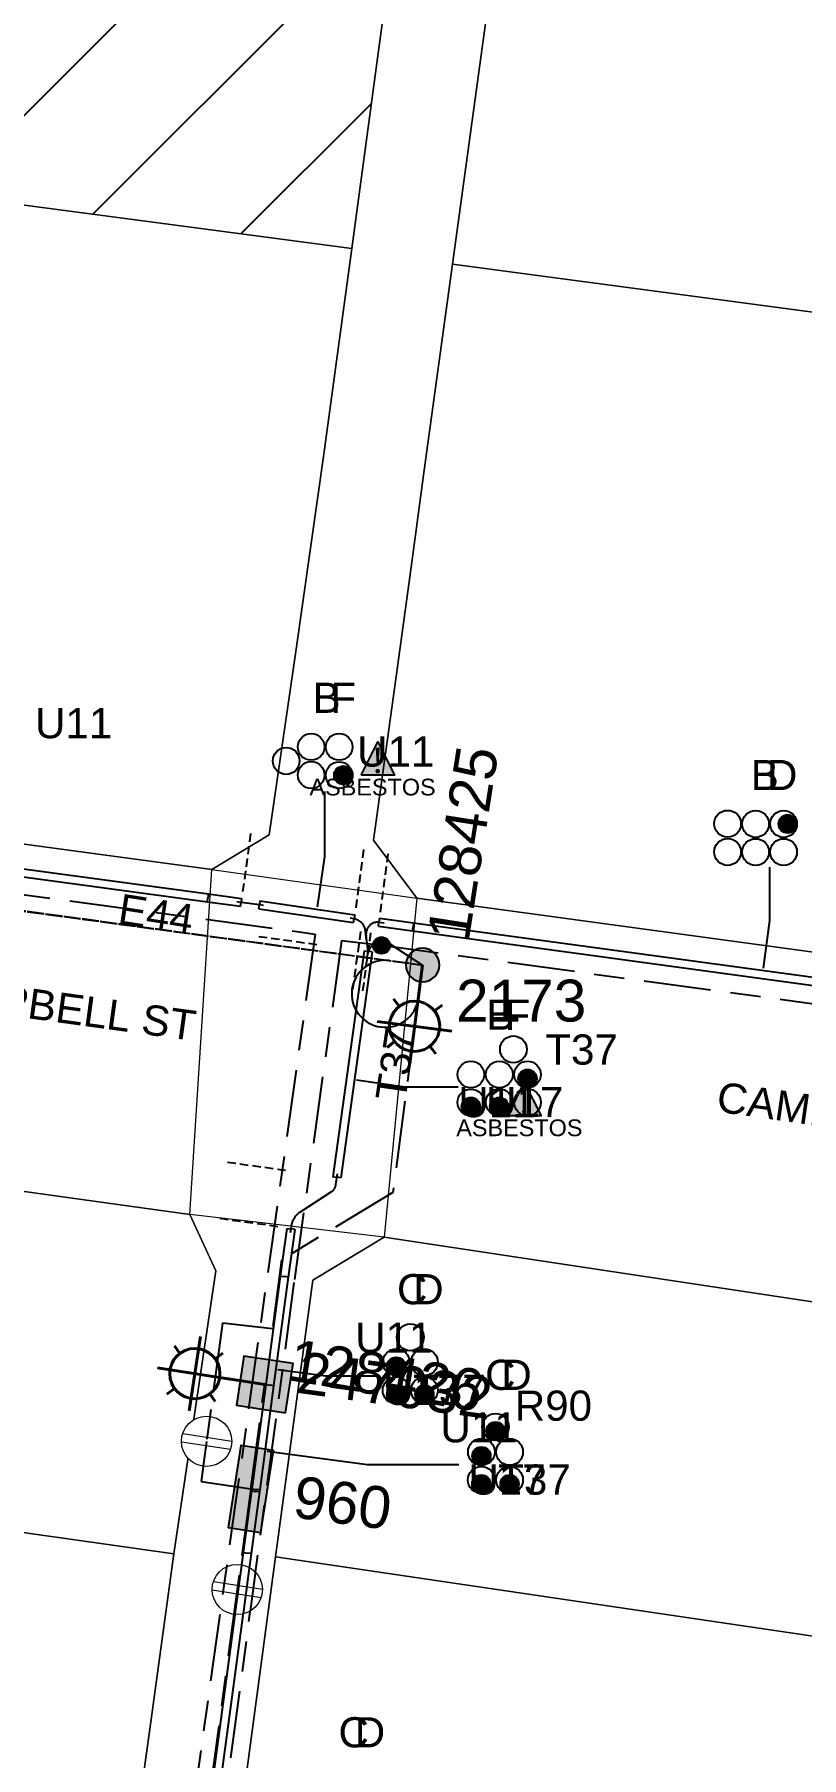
# Model space of a CAD drawing. Header units: metres. Extents: x 307881 to 309377, y 6244646 to 6245709.
# Drawn here: x 308479.1 to 308524.9, y 6244920.5 to 6245023.3 of the extents above; entities that cross this region are included whole.
import ezdxf
from ezdxf.enums import TextEntityAlignment as Align

# ---------------------------------------------------------------- set-up
doc = ezdxf.new("R2010")
doc.units = ezdxf.units.M
for name, pattern in [('Cable Exist OH', [1, 1, 0]), ('Cable Exist UG', [8.2, 4, -1.2, 1.8, -1.2]), ('DASHED', [0.75, 0.5, -0.25])]:
    doc.linetypes.add(name, pattern=pattern)
doc.layers.get('0').update_dxf_attribs({"color": 6})
for name, color, linetype in [('_User Miscellaneous1', 7, 'Continuous'), ('_User Miscellaneous7', 7, 'Continuous'), ('_User Miscellaneous9', 7, 'Continuous'), ('Duct_SP_EXT', 7, 'Continuous'), ('Equip_HV_EXT', 7, 'Continuous'), ('Equip_LV_EXT', 7, 'Continuous'), ('Equip_SP_SL_EXT', 7, 'Continuous'), ('Mains_HV_EXT', 7, 'Continuous'), ('Mains_LV_EXT', 7, 'Continuous'), ('Mains_LV_SL_EXT', 7, 'Continuous'), ('Mains_SL_EXT', 7, 'Continuous'), ('SupportsOH_SP_TR_HV_LV_SL_EXT', 7, 'Continuous'), ('SupportsUG_SP_LV_EXT', 7, 'Continuous'), ('SupportsUG_SP_LV_SL_EXT', 7, 'Continuous'), ('Trench_SP_EXT', 7, 'Continuous')]:
    doc.layers.add(name, color=color, linetype=linetype)
for name, color, linetype, lineweight in [('Cadastre Buildings_SP_EXT', 9, 'Continuous', 5), ('Cadastre Land Parcels_SP_EXT', 9, 'Continuous', 5), ('Cadastre Roads_SP_EXT', 9, 'Continuous', 5)]:
    doc.layers.add(name, color=color, linetype=linetype, lineweight=lineweight)
doc.layers.add('UNKNOWN_FEATURES', color=1, linetype='DASHED', plot=False)
doc.styles.add('COLUMN_LABEL', font='arial.ttf')
doc.styles.add('iecARIAL', font='arial.ttf', dxfattribs={"height": 2})
doc.styles.add('iecNAME', font='times.ttf')
doc.styles.add('POLE_LABEL', font='arial.ttf')
doc.styles.get("Standard").update_dxf_attribs({"font": 'arial.ttf'})

# ---------------------------------------------------------------- blocks, each defined once
blk = doc.blocks.new('COLUMN_EXT')
blk.add_hatch(color=256).paths.add_polyline_path([(-1.49, 1.48), (-1.49, -1.49), (1.48, -1.49), (1.48, 1.48)])
blk.add_lwpolyline([(-1.49, -1.49), (1.48, -1.49), (1.48, 1.48), (-1.49, 1.48)], close=True)
for tag, height, style, flags, p in [('ASSET_NUM', 2.5, 'COLUMN_LABEL', 8, (2, 2)), ('STRUCTURE_PLANT_NUMBER', 0.2, 'POLE_LABEL', 9, (1.81, 0.03)), ('STREET_CODE', 0.2, 'COLUMN_LABEL', 9, (1.81, -0.2))]:
    blk.add_attdef(tag, text='', height=height, dxfattribs=dict(style=style, flags=flags)).set_placement(p, align=Align.MIDDLE_LEFT)
at = {"flags": 9}
for tag, p in [('COLUMN_TYPE', (1.81, -0.4)), ('OWNED_BY', (1.81, -0.6)), ('STATE', (1.81, -0.8)), ('USAGE', (1.81, -1)), ('STREETNAME', (1.81, -1.6)), ('SUBURB', (1.81, -1.8)), ('LEGEND', (1.81, -1.2)), ('LOCATION', (1.81, -1.4)), ('NOTES', (1.81, -2))]:
    blk.add_attdef(tag, text='', height=0.2, dxfattribs=at).set_placement(p, align=Align.MIDDLE_LEFT)
at = {"flags": 1}
blk.add_attdef('Z', (1.81, -2.35), '', height=0.2, dxfattribs=at)
blk = doc.blocks.new('PILLAR_EXT')
blk.add_hatch(color=256).paths.add_polyline_path([(-2.475, 0.99), (-2.475, -0.99), (2.475, -0.99), (2.475, 0.99)])
blk.add_lwpolyline([(-2.475, -0.99), (2.475, -0.99), (2.475, 0.99), (-2.475, 0.99)], close=True)
at = {"style": 'iecARIAL', "flags": 8}
blk.add_attdef('ASSET_NUM', (1.5, 3.5), '', height=2.5, dxfattribs=at)
for tag, p, flags in [('OWNED_BY', (0, -0.2), 9), ('STATE', (0, -0.4), 9), ('SUPPORT_TYPE', (0, -0.6), 9), ('USAGE', (0, -0.8), 9), ('LEGEND', (0, -1), 9), ('LOCATION', (0, -1.2), 9), ('STREETNAME', (0, -1.8), 9), ('SUBURB', (0, -2), 1), ('NOTES', (0, -1.4), 9), ('PARENT', (0, -1.6), 9)]:
    blk.add_attdef(tag, p, '', height=0.2, dxfattribs=dict(flags=flags))
blk = doc.blocks.new('DUCT_EXT')
blk.add_circle((0, 0.8), 0.8)
at = {"flags": 1}
blk.add_attdef('Z', (0, 0), '', height=0.2, dxfattribs=at)
at = {"flags": 9}
for tag, p in [('DUCT_CODE', (0, 0)), ('XSECT_TYPE', (0, -0.2)), ('STATE', (0, -0.6)), ('FB_REFERENCE', (0, -0.4)), ('NOTES', (0, -0.8))]:
    blk.add_attdef(tag, text='', height=0.2, dxfattribs=at).set_placement(p, align=Align.MIDDLE_LEFT)
blk = doc.blocks.new('*U83')
at = {"lineweight": 40}
for p, q in [((0, 0), (-0.29, -2.17)), ((-1.74, -2.02), (-1.39, -2.46)), ((-0.19, -1.42), (-0.77, -5.88)), ((1.16, -2.4), (0.71, -2.74)), ((1.75, -3.95), (-2.71, -3.36)), ((-2.12, -4.91), (-1.67, -4.56)), ((0.78, -5.29), (0.43, -4.84))]:
    blk.add_line(p, q, dxfattribs=at)
blk.add_circle((-0.48, -3.65), 1.5, dxfattribs=at)
at = {"color": 7, "style": 'iecARIAL', "flags": 8}
blk.add_attdef('ASSET_NUM', (1.5, 1.5), '', height=2.5, dxfattribs=at)
for tag, p, height, flags in [('CONSTRUCTED_VOLTAGE', (0.98, -0.65), 0.2, 9), ('CONTROL_TYPE', (0.98, -0.85), 0.2, 9), ('LANTERN_PURPOSE', (0.98, -1.05), 0.2, 9), ('LNUMBER', (2.18, -3.25), 2.5, 8), ('OPERATING_VOLTAGE', (0.98, -1.65), 0.2, 9), ('ORIENTATION', (0.98, -1.85), 0.2, 9), ('OWNED_BY', (0.98, -2.05), 0.2, 9), ('STATE', (0.98, -2.25), 0.2, 9), ('LANTERN_TYPE', (0.98, -1.25), 0.2, 9), ('NO_PHASES', (0.98, -1.45), 0.2, 9), ('USAGE', (0.98, -2.45), 0.2, 9), ('CEXIST', (0.98, -2.65), 0.2, 9), ('CNEW', (0.98, -2.85), 0.2, 9), ('CNUMBER', (0.98, -3.05), 0.2, 9), ('CREMOVE', (0.98, -3.25), 0.2, 9), ('CREPLACE', (0.98, -3.45), 0.2, 9), ('LKINGHEIGHT', (0.98, -3.65), 0.2, 9), ('LBRACKET', (0.98, -3.85), 0.2, 9), ('LBRACKETVOCAB', (0.98, -4.05), 0.2, 9), ('LCATEGORY', (0.98, -4.25), 0.2, 9), ('LCHARGE1', (0.98, -4.45), 0.2, 9), ('LCHARGE1PERCENT', (0.98, -4.65), 0.2, 9), ('LCHARGE2', (0.98, -4.85), 0.2, 9), ('LCHARGE2PERCENT', (0.98, -5.05), 0.2, 9), ('LCHARGE3', (0.98, -5.25), 0.2, 9), ('LCHARGE3PERCENT', (0.98, -5.45), 0.2, 9), ('LEXIST', (0.98, -5.65), 0.2, 9), ('LLAMP', (0.98, -5.85), 0.2, 9), ('LLAMPVOCAB', (0.98, -6.05), 0.2, 9), ('LMAST', (0.98, -6.25), 0.2, 9), ('LMASTVOCAB', (0.98, -6.45), 0.2, 9), ('LNEW', (0.98, -6.65), 0.2, 9), ('LANTNUMBER', (0.98, -6.85), 0.2, 9), ('LOUTREACH', (0.98, -7.25), 0.2, 9), ('LOUTREACHVOCAB', (0.98, -7.45), 0.2, 9), ('LRATECODE', (0.98, -7.65), 0.2, 9), ('LREMOVE', (0.98, -7.85), 0.2, 9), ('LREPLACE', (0.98, -8.05), 0.2, 9), ('LTYPE', (0.98, -8.25), 0.2, 9), ('STREETNAME', (0.98, -9.25), 0.2, 9), ('SUBURB', (0.98, -9.45), 0.2, 1), ('LTYPEVOCAB', (0.98, -8.45), 0.2, 9), ('LEGEND', (0.98, -8.65), 0.2, 9), ('LOCATION', (0.98, -8.85), 0.2, 9), ('NOTES', (0.98, -9.05), 0.2, 9)]:
    blk.add_attdef(tag, p, '', height=height, dxfattribs=dict(flags=flags))
blk = doc.blocks.new('SL_LANTERN_EXT')
at = {"lineweight": 40}
for p, q in [((0, 1.97), (0, 6.47)), ((-1.46, 5.68), (-1.06, 5.28)), ((1.46, 5.68), (1.06, 5.28)), ((-2.25, 4.22), (2.25, 4.22)), ((-1.46, 2.76), (-1.06, 3.16)), ((1.46, 2.76), (1.06, 3.16)), ((0, 0), (0, 2.72))]:
    blk.add_line(p, q, dxfattribs=at)
blk.add_circle((0, 4.22), 1.5, dxfattribs=at)
at = {"color": 7, "style": 'iecARIAL', "flags": 8}
blk.add_attdef('ASSET_NUM', (1.5, 1.5), '', height=2.5, dxfattribs=at)
for tag, p, height, flags in [('CONSTRUCTED_VOLTAGE', (0.98, -0.65), 0.2, 9), ('CONTROL_TYPE', (0.98, -0.85), 0.2, 9), ('LANTERN_PURPOSE', (0.98, -1.05), 0.2, 9), ('LNUMBER', (2.18, -3.25), 2.5, 8), ('OPERATING_VOLTAGE', (0.98, -1.65), 0.2, 9), ('ORIENTATION', (0.98, -1.85), 0.2, 9), ('OWNED_BY', (0.98, -2.05), 0.2, 9), ('STATE', (0.98, -2.25), 0.2, 9), ('LANTERN_TYPE', (0.98, -1.25), 0.2, 9), ('NO_PHASES', (0.98, -1.45), 0.2, 9), ('USAGE', (0.98, -2.45), 0.2, 9), ('CEXIST', (0.98, -2.65), 0.2, 9), ('CNEW', (0.98, -2.85), 0.2, 9), ('CNUMBER', (0.98, -3.05), 0.2, 9), ('CREMOVE', (0.98, -3.25), 0.2, 9), ('CREPLACE', (0.98, -3.45), 0.2, 9), ('LKINGHEIGHT', (0.98, -3.65), 0.2, 9), ('LBRACKET', (0.98, -3.85), 0.2, 9), ('LBRACKETVOCAB', (0.98, -4.05), 0.2, 9), ('LCATEGORY', (0.98, -4.25), 0.2, 9), ('LCHARGE1', (0.98, -4.45), 0.2, 9), ('LCHARGE1PERCENT', (0.98, -4.65), 0.2, 9), ('LCHARGE2', (0.98, -4.85), 0.2, 9), ('LCHARGE2PERCENT', (0.98, -5.05), 0.2, 9), ('LCHARGE3', (0.98, -5.25), 0.2, 9), ('LCHARGE3PERCENT', (0.98, -5.45), 0.2, 9), ('LEXIST', (0.98, -5.65), 0.2, 9), ('LLAMP', (0.98, -5.85), 0.2, 9), ('LLAMPVOCAB', (0.98, -6.05), 0.2, 9), ('LMAST', (0.98, -6.25), 0.2, 9), ('LMASTVOCAB', (0.98, -6.45), 0.2, 9), ('LNEW', (0.98, -6.65), 0.2, 9), ('LANTNUMBER', (0.98, -6.85), 0.2, 9), ('LOUTREACH', (0.98, -7.25), 0.2, 9), ('LOUTREACHVOCAB', (0.98, -7.45), 0.2, 9), ('LRATECODE', (0.98, -7.65), 0.2, 9), ('LREMOVE', (0.98, -7.85), 0.2, 9), ('LREPLACE', (0.98, -8.05), 0.2, 9), ('LTYPE', (0.98, -8.25), 0.2, 9), ('STREETNAME', (0.98, -9.25), 0.2, 9), ('SUBURB', (0.98, -9.45), 0.2, 1), ('LTYPEVOCAB', (0.98, -8.45), 0.2, 9), ('LEGEND', (0.98, -8.65), 0.2, 9), ('LOCATION', (0.98, -8.85), 0.2, 9), ('NOTES', (0.98, -9.05), 0.2, 9)]:
    blk.add_attdef(tag, p, '', height=height, dxfattribs=dict(flags=flags))
blk = doc.blocks.new('POLE_EXT')
blk.add_hatch(color=256).paths.add_polyline_path([(-1, 0, 1), (1, 0, 1)])
blk.add_lwpolyline([(-1, 0, 1), (1, 0, 1)], format="xyb", close=True)
for tag, height, flags, p in [('pNumber', 2.5, 8, (-17.84, 2.07)), ('OWNED_BY', 0.2, 9, (1.35, -0.4)), ('SPECIAL_USE', 0.2, 9, (1.35, -0.8)), ('STATE', 0.2, 9, (1.35, -1)), ('PARENT', 0.2, 9, (1.35, -0.6)), ('cLV', 0.2, 9, (1.35, -1.4)), ('hDepth', 0.2, 9, (1.35, -1.6)), ('hDia', 0.2, 9, (1.35, -1.8)), ('cHV', 0.2, 9, (1.35, -2)), ('USAGE', 0.2, 9, (1.35, -1.2)), ('LBRACKET', 0.2, 9, (1.35, -2.2)), ('LExisting', 0.2, 9, (1.35, -2.4)), ('LANTNUMBER', 0.2, 9, (1.35, -2.6)), ('LOther', 0.2, 9, (1.35, -2.8)), ('LRemove', 0.2, 9, (1.35, -3)), ('cLinedev', 0.2, 9, (1.35, -3.4)), ('pExisting', 0.2, 9, (1.35, -3.8)), ('LEGEND', 0.2, 9, (1.35, -3.2)), ('LOCATION', 0.2, 9, (1.35, -3.6)), ('PFNUMBER', 0.2, 9, (1.35, -4)), ('NEWPFNUMBER', 0.2, 9, (1.35, -4.2)), ('pFooting', 0.2, 9, (1.35, -4.4)), ('pNew', 0.2, 9, (1.35, -4.6)), ('pRelocate', 0.2, 9, (1.35, -5)), ('pRemove', 0.2, 9, (1.35, -5.2)), ('pReplace', 0.2, 9, (1.35, -5.4)), ('pStay', 0.2, 9, (1.35, -5.6)), ('pType', 0.2, 9, (1.35, -5.8)), ('cspan', 0.2, 9, (1.35, -6)), ('STREETNAME', 0.2, 9, (1.35, -6.2)), ('SUBURB', 0.2, 9, (1.35, -6.4)), ('OPERATED_BY', 0.2, 9, (1.36, -7.01)), ('NOTES', 0.2, 9, (1.35, -6.6)), ('MAINTAINED_BY', 0.2, 9, (1.36, -6.81))]:
    blk.add_attdef(tag, text='', height=height, dxfattribs=dict(flags=flags)).set_placement(p, align=Align.MIDDLE_LEFT)
at = {"style": 'POLE_LABEL'}
for tag, height, flags, p in [('ASSET_NUM', 2.5, 8, (2, 2)), ('STRUCTURE_PLANT_NUMBER', 0.2, 9, (1.35, 0.03)), ('STREET_CODE', 0.2, 9, (1.35, -0.2))]:
    blk.add_attdef(tag, text='', height=height, dxfattribs=dict(at, flags=flags)).set_placement(p, align=Align.MIDDLE_LEFT)
at = {"flags": 1}
blk.add_attdef('Z', (1.35, -7.33), '', height=0.2, dxfattribs=at)
blk = doc.blocks.new('WARNING_FEATURE_EXT')
h = blk.add_hatch(color=2)
h.dxf.hatch_style = 1
h.paths.add_polyline_path([(0, 1.99), (-0.99, 0), (1, 0)])
at = {"color": 18, "true_color": 0x000000}
blk.add_lwpolyline([(-0.99, 0), (0, 1.99), (1, 0)], close=True, dxfattribs=at)
at = {"color": 18, "true_color": 0x000000, "insert": (0, 0.87), "char_height": 1.5, "attachment_point": 5, "line_spacing_factor": 1.5, "style": 'iecNAME'}
blk.add_mtext_dynamic_manual_height_columns('!', width=1.5, gutter_width=4, heights=[0], dxfattribs=at)
at = {"color": 2, "flags": 1}
for tag, p in [('STATE', (1.19, 2.01)), ('HAZMAT_ID', (1.19, 0.72))]:
    blk.add_attdef(tag, p, '', height=0.8, dxfattribs=at)
at = {"color": 2}
blk.add_attdef('WARNING_TYPE', text='', height=1, dxfattribs=at).set_placement((-4.07, -1.22), (4.88, -1.22), align=Align.ALIGNED)
at = {"color": 2, "flags": 1}
blk.add_attdef('WARNING_DESC', text='', height=0.8, dxfattribs=at).set_placement((1.19, -0.56), align=Align.MIDDLE_CENTER)
blk = doc.blocks.new('LV_UG_LINKS_CLOSED_EXT')
blk.add_wipeout([(-1.06, 1.06), (-1.18, 0.92), (-1.29, 0.76), (-1.37, 0.59), (-1.43, 0.42), (-1.48, 0.23), (-1.49, 0.05), (-1.49, -0.14), (-1.46, -0.33), (-1.41, -0.51), (-1.33, -0.68), (-1.24, -0.84), (-1.12, -0.99), (-0.99, -1.12), (-0.84, -1.24), (-0.68, -1.33), (-0.51, -1.41), (-0.33, -1.46), (-0.14, -1.49), (0.05, -1.49), (0.23, -1.48), (0.42, -1.43), (0.59, -1.37), (0.76, -1.29), (0.92, -1.18), (1.06, -1.06), (1.18, -0.92), (1.29, -0.76), (1.37, -0.59), (1.43, -0.42), (1.48, -0.23), (1.49, -0.05), (1.49, 0.14), (1.46, 0.33), (1.41, 0.51), (1.33, 0.68), (1.24, 0.84), (1.12, 0.99), (0.99, 1.12), (0.84, 1.24), (0.68, 1.33), (0.51, 1.41), (0.33, 1.46), (0.14, 1.49), (-0.05, 1.49), (-0.23, 1.48), (-0.42, 1.43), (-0.59, 1.37), (-0.76, 1.29), (-0.92, 1.18)])
at = {"lineweight": 20}
for p, q in [((-0.25, -1.48), (-0.25, 1.48)), ((0.25, -1.48), (0.25, 1.48))]:
    blk.add_line(p, q, dxfattribs=at)
blk.add_circle((0, 0), 1.5, dxfattribs=at)
at = {"flags": 9}
for tag, p in [('ACTUAL_STATUS', (0, 0)), ('CONSTRUCTED_VOLTAGE', (0, -0.2)), ('OPERATING_VOLTAGE', (0, -0.6)), ('ORIENTATION', (0, -0.8)), ('STATE', (0, -1)), ('NO_PHASES', (0, -0.4)), ('SWITCH_TYPE', (0, -1.2)), ('USAGE', (0, -1.4)), ('NOTES', (0, -1.6))]:
    blk.add_attdef(tag, text='', height=0.2, dxfattribs=at).set_placement(p, align=Align.MIDDLE_LEFT)
at = {"flags": 1}
blk.add_attdef('Z', (0, 0), '', height=0.2, dxfattribs=at)
blk = doc.blocks.new('CABLE_LARGE_EXT')
h = blk.add_hatch(color=256)
edge = h.paths.add_edge_path()
edge.add_arc((0, 0.55), 0.55, 0, 360)
blk.add_circle((0, 0.55), 0.55)
at = {"flags": 1}
blk.add_attdef('Z', (0, 0), '', height=0.2, dxfattribs=at)
at = {"flags": 9}
for tag, p in [('COND_CODE', (0, 0)), ('STATE', (0, -0.4)), ('XSECT_SIZE', (0, -0.6)), ('FB_REFERENCE', (0, -0.2)), ('NOTES', (0, -0.8))]:
    blk.add_attdef(tag, text='', height=0.2, dxfattribs=at).set_placement(p, align=Align.MIDDLE_LEFT)
blk = doc.blocks.new('CONNECTOR_NODE_EXT')
h = blk.add_hatch(color=256)
edge = h.paths.add_edge_path()
edge.add_arc((0, 0), 0.5, 0, 360)
blk.add_circle((0, 0), 0.5)
at = {"flags": 1}
blk.add_attdef('Z', (0, 0), '', height=0.2, dxfattribs=at)
at = {"flags": 9}
for tag, p in [('CONNECTOR_TYPE', (0, 0)), ('CONSTRUCTED_VOLTAGE', (0, -0.2)), ('OPERATING_VOLTAGE', (0, -0.6)), ('ORIENTATION', (0, -0.8)), ('SUBTYPE', (0, -1)), ('NO_PHASES', (0, -0.4)), ('USAGE', (0, -1.2)), ('NOTES', (0, -1.4))]:
    blk.add_attdef(tag, text='', height=0.2, dxfattribs=at).set_placement(p, align=Align.MIDDLE_LEFT)

msp = doc.modelspace()

# ---------------------------------------------------------------- hatches: boundary and pattern name
at = {"layer": '_User Miscellaneous1'}
h = msp.add_hatch(dxfattribs=at)
h.set_pattern_fill('JIS_WOOD', scale=10, style=0)
h.paths.add_polyline_path([(308499.65, 6245022.35), (308501.29, 6245034.44), (308502.95, 6245046.56), (308504.57, 6245058.57), (308506.19, 6245070.47), (308507.8, 6245082.48), (308511.42, 6245109.22), (308513.39, 6245123.96), (308515.53, 6245139.41), (308517.48, 6245153.55), (308469.82, 6245160.14), (308467.83, 6245145.56), (308465.78, 6245130.53), (308463.79, 6245115.69), (308461.83, 6245101.18), (308460.19, 6245089.01), (308457, 6245065.34), (308456.2, 6245059.34), (308452.5, 6245031.64), (308450.56, 6245016.84), (308498.06, 6245010.55)])

# ---------------------------------------------------------------- linework, layer by layer
at = {"layer": '_User Miscellaneous7'}
for points in [[(308496.42, 6244978.16), (308496.42, 6244974.26), (308495.98, 6244971.27)], [(308522.98, 6244973.64), (308522.98, 6244970.46), (308522.6, 6244967.62)], [(308504.41, 6244960.52), (308501.22, 6244960.52), (308498.33, 6244960.93)], [(308499.68, 6244943.26), (308496.5, 6244943.26), (308493.65, 6244943.64)], [(308504.44, 6244937.97), (308499, 6244937.97), (308493.01, 6244938.77)]]:
    msp.add_lwpolyline(points, dxfattribs=at)
at = {"layer": 'Cadastre Buildings_SP_EXT', "linetype": 'Continuous'}
for points in [[(308556.37, 6245039.64), (308509.04, 6245045.92), (308507.39, 6245033.87), (308504.07, 6245009.63), (308551.26, 6245003.34), (308552.9, 6245014.92), (308556.37, 6245039.64)], [(308498.06, 6245010.55), (308450.56, 6245016.84), (308448.98, 6245005.11), (308446.77, 6244988.75), (308447.97, 6244984.07), (308450.35, 6244980.22), (308455.4, 6244978.13), (308489.7, 6244973.5), (308493.13, 6244975.57), (308494.72, 6244986.52), (308496.39, 6244998.29), (308498.06, 6245010.55)], [(308551.26, 6245003.34), (308504.07, 6245009.63), (308502.38, 6244997.33), (308501.65, 6244991.97), (308500.72, 6244985.15), (308499.36, 6244975.25), (308501.94, 6244971.8), (308542.99, 6244966.2), (308546.43, 6244968.79), (308547.81, 6244978.56), (308549.5, 6244990.65), (308551.26, 6245003.34)], [(308488.39, 6244952.92), (308452.28, 6244957.92), (308446.5, 6244956.7), (308443.05, 6244954.24), (308441.54, 6244949.51), (308440.22, 6244939.97), (308459.24, 6244937.27), (308459.15, 6244936.67), (308487.44, 6244932.67), (308489.95, 6244949.55), (308488.39, 6244952.92)], [(308542.59, 6244936.29), (308541.51, 6244940.37), (308538.54, 6244944.01), (308533.99, 6244946.43), (308499.98, 6244951.56), (308495.73, 6244948.99), (308493.51, 6244932.48), (308541.08, 6244925.47), (308542.59, 6244936.29)], [(308487.44, 6244932.67), (308459.15, 6244936.67), (308440.14, 6244939.36), (308438.75, 6244929.29), (308437.36, 6244919.16), (308484.65, 6244912.47), (308486.07, 6244922.65), (308487.44, 6244932.67)]]:
    msp.add_lwpolyline(points, close=True, dxfattribs=at)
at = {"layer": 'Cadastre Land Parcels_SP_EXT', "linetype": 'Continuous'}
for points in [[(308499.65, 6245022.35), (308501.29, 6245034.44), (308502.95, 6245046.56), (308504.57, 6245058.57), (308506.19, 6245070.47), (308507.8, 6245082.48), (308511.42, 6245109.22), (308513.39, 6245123.96), (308515.53, 6245139.41), (308517.48, 6245153.55), (308469.82, 6245160.14), (308467.83, 6245145.56), (308465.78, 6245130.53), (308463.79, 6245115.69), (308461.83, 6245101.18), (308460.19, 6245089.01), (308457, 6245065.34), (308456.2, 6245059.34), (308452.5, 6245031.64), (308450.56, 6245016.84), (308498.06, 6245010.55), (308499.65, 6245022.35)], [(308541.08, 6244925.47), (308493.51, 6244932.48), (308490.65, 6244911.25), (308538.02, 6244904.15), (308541.08, 6244925.47)]]:
    msp.add_lwpolyline(points, close=True, dxfattribs=at)
at = {"layer": 'Cadastre Roads_SP_EXT', "linetype": 'Continuous'}
for points in [[(308501.29, 6245034.44), (308499.65, 6245022.35), (308498.06, 6245010.55), (308496.39, 6244998.29), (308494.72, 6244986.52), (308493.13, 6244975.57), (308489.7, 6244973.5), (308496.36, 6244972.57), (308501.94, 6244971.8), (308499.36, 6244975.25), (308500.72, 6244985.15), (308501.65, 6244991.97), (308502.38, 6244997.33), (308504.07, 6245009.63), (308507.39, 6245033.87)], [(308477.46, 6244813.45), (308479.58, 6244829.23), (308481.66, 6244844.61), (308483.75, 6244860.09), (308487.97, 6244891.38), (308490.65, 6244911.25), (308493.51, 6244932.48), (308495.73, 6244948.99), (308499.98, 6244951.56), (308499.98, 6244951.56), (308493.21, 6244952.36), (308488.39, 6244952.92), (308489.95, 6244949.55), (308487.44, 6244932.67), (308486.07, 6244922.65), (308484.65, 6244912.47), (308483.36, 6244902.86), (308482, 6244892.97), (308480.15, 6244879.46), (308477.88, 6244863.08)]]:
    msp.add_lwpolyline(points, dxfattribs=at)
for points in [[(308489.7, 6244973.5), (308455.4, 6244978.13), (308453.85, 6244968.09), (308452.28, 6244957.92), (308488.39, 6244952.92), (308489.04, 6244963.19), (308489.7, 6244973.5)], [(308542.99, 6244966.2), (308501.94, 6244971.8), (308500.96, 6244961.71), (308499.98, 6244951.56), (308533.99, 6244946.43), (308538.66, 6244956.71), (308542.99, 6244966.2)]]:
    msp.add_lwpolyline(points, close=True, dxfattribs=at)
at = {"layer": 'Duct_SP_EXT'}
for p, q in [((308471.4, 6244974.01), (308489.44, 6244971.57)), ((308471.46, 6244974.49), (308489.5, 6244972.05)), ((308489.44, 6244971.57), (308489.47, 6244971.81)), ((308489.44, 6244971.57), (308491.42, 6244971.31)), ((308489.5, 6244972.05), (308489.47, 6244971.81)), ((308489.5, 6244972.05), (308491.48, 6244971.78)), ((308491.42, 6244971.31), (308491.45, 6244971.54)), ((308491.48, 6244971.78), (308491.45, 6244971.54)), ((308492.57, 6244971.63), (308492.54, 6244971.4)), ((308492.57, 6244971.63), (308498.23, 6244970.8)), ((308492.5, 6244971.16), (308492.54, 6244971.4)), ((308492.5, 6244971.16), (308498.16, 6244970.33)), ((308498.16, 6244970.33), (308498.19, 6244970.56)), ((308498.23, 6244970.8), (308498.19, 6244970.56)), ((308499.71, 6244970.6), (308499.67, 6244970.36)), ((308499.71, 6244970.6), (308501.74, 6244970.32)), ((308499.64, 6244970.12), (308499.67, 6244970.36)), ((308499.64, 6244970.12), (308501.68, 6244969.85)), ((308501.68, 6244969.85), (308501.71, 6244970.08)), ((308501.68, 6244969.85), (308542.72, 6244964.25)), ((308501.74, 6244970.32), (308501.71, 6244970.08)), ((308501.74, 6244970.32), (308542.78, 6244964.73)), ((308498.8, 6244968.64), (308496.93, 6244955.17)), ((308499.27, 6244968.58), (308497.41, 6244955.1)), ((308498.8, 6244968.64), (308499.04, 6244968.61)), ((308499.27, 6244968.58), (308499.04, 6244968.61)), ((308496.93, 6244955.17), (308497.17, 6244955.14)), ((308497.41, 6244955.1), (308497.17, 6244955.14)), ((308493.81, 6244949.24), (308494.19, 6244952.09)), ((308494.19, 6244952.09), (308494.43, 6244952.06)), ((308494.28, 6244949.18), (308494.67, 6244952.03)), ((308494.67, 6244952.03), (308494.43, 6244952.06)), ((308492.94, 6244942.77), (308493.81, 6244949.24)), ((308493.41, 6244942.7), (308494.28, 6244949.18)), ((308493.81, 6244949.24), (308494.05, 6244949.21)), ((308494.28, 6244949.18), (308494.05, 6244949.21)), ((308492.1, 6244936.54), (308492.94, 6244942.77)), ((308492.94, 6244942.77), (308493.18, 6244942.73)), ((308492.94, 6244942.77), (308493.18, 6244942.73)), ((308493.41, 6244942.7), (308493.18, 6244942.73)), ((308493.41, 6244942.7), (308493.18, 6244942.73)), ((308492.58, 6244936.48), (308493.41, 6244942.7)), ((308492.08, 6244936.42), (308492.1, 6244936.54)), ((308492.08, 6244936.42), (308492.32, 6244936.39)), ((308492.1, 6244936.54), (308492.34, 6244936.51)), ((308492.1, 6244936.54), (308492.34, 6244936.51)), ((308492.56, 6244936.36), (308492.32, 6244936.39)), ((308492.58, 6244936.48), (308492.34, 6244936.51)), ((308492.58, 6244936.48), (308492.34, 6244936.51)), ((308492.56, 6244936.36), (308492.58, 6244936.48))]:
    msp.add_line(p, q, dxfattribs=at)
at = {"layer": 'Mains_HV_EXT', "linetype": 'Cable Exist UG'}
msp.add_lwpolyline([(308543.84, 6244962.99), (308499.83, 6244968.97)], dxfattribs=at)
at = {"layer": 'Mains_LV_EXT', "linetype": 'Cable Exist OH'}
msp.add_lwpolyline([(308428.62, 6244977.6), (308460.17, 6244973.49), (308502.28, 6244967.8)], dxfattribs=at)
at = {"layer": 'Mains_LV_EXT', "linetype": 'Continuous'}
msp.add_lwpolyline([(308500.3, 6244968.07, 2.400953), (308502.03, 6244965.82)], format="xyb", dxfattribs=at)
at = {"layer": 'Mains_LV_SL_EXT', "linetype": 'Cable Exist UG'}
msp.add_lwpolyline([(308492.03, 6244936.54), (308492.86, 6244942.78)], dxfattribs=at)
at = {"layer": 'Mains_SL_EXT', "linetype": 'Cable Exist OH'}
msp.add_lwpolyline([(308460.16, 6244973.54), (308502.28, 6244967.8)], dxfattribs=at)
at = {"layer": 'Trench_SP_EXT', "linetype": 'Cable Exist UG'}
for points in [[(308492.78, 6244971.36), (308492.54, 6244971.4), (308491.45, 6244971.54), (308491.19, 6244971.58)], [(308499, 6244968.34), (308499.04, 6244968.6), (308498.93, 6244969.42)]]:
    msp.add_lwpolyline(points, dxfattribs=at)
for points in [[(308498.94, 6244969.29), (308498.87, 6244969.83), (308498.87, 6244969.83, 0.335), (308498.19, 6244970.56), (308498.19, 6244970.56), (308497.95, 6244970.6)], [(308498.93, 6244969.42), (308498.91, 6244969.53), (308498.91, 6244969.53, -0.481914), (308499.67, 6244970.36), (308499.67, 6244970.36), (308499.99, 6244970.32)], [(308499, 6244968.31), (308499.04, 6244968.6), (308499.04, 6244968.6, -0.522367), (308500.33, 6244969.06), (308500.33, 6244969.06), (308502.28, 6244967.8)], [(308494.4, 6244951.84), (308494.43, 6244952.06), (308494.47, 6244952.36), (308494.47, 6244952.36, -0.195058), (308494.99, 6244953.07), (308494.99, 6244953.07), (308496.83, 6244954.26), (308496.83, 6244954.26, 0.232201), (308497.11, 6244954.71), (308497.11, 6244954.71), (308497.2, 6244955.34)]]:
    msp.add_lwpolyline(points, format="xyb", dxfattribs=at)
at = {"layer": 'UNKNOWN_FEATURES'}
for points in [[(308491.56, 6244972.18), (308492.04, 6244975.65)], [(308498.31, 6244971.22), (308498.78, 6244974.69)], [(308499.76, 6244970.96), (308500.23, 6244974.43)], [(308492.5, 6244969.51), (308495.97, 6244969.03)], [(308498.12, 6244966.34), (308498.6, 6244969.81)], [(308498.72, 6244966.26), (308499.19, 6244969.73)], [(308490.64, 6244956.04), (308494.1, 6244955.56)], [(308493.64, 6244952.19), (308490.17, 6244952.67)]]:
    msp.add_lwpolyline(points, dxfattribs=at)

# ---------------------------------------------------------------- block references
at = {"layer": '_User Miscellaneous7', "rotation": 90}
for name, p in [('DUCT_EXT', (308494.94, 6244979.98)), ('DUCT_EXT', (308496.43, 6244980.82)), ('DUCT_EXT', (308498.1, 6244980.82)), ('DUCT_EXT', (308496.43, 6244979.14)), ('DUCT_EXT', (308498.1, 6244979.13)), ('CABLE_LARGE_EXT', (308498.1, 6244979.13)), ('DUCT_EXT', (308521.28, 6244976.23)), ('DUCT_EXT', (308522.95, 6244976.22)), ('DUCT_EXT', (308524.62, 6244976.22)), ('CABLE_LARGE_EXT', (308524.62, 6244976.22)), ('DUCT_EXT', (308521.28, 6244974.55)), ('DUCT_EXT', (308522.95, 6244974.54)), ('DUCT_EXT', (308524.62, 6244974.54))]:
    msp.add_blockref(name, p, dxfattribs=at)
at = {"layer": '_User Miscellaneous7'}
ref = msp.add_blockref('WARNING_FEATURE_EXT', (308499.6, 6244979.13), dxfattribs=at)
ref.add_attrib('WARNING_TYPE', 'ASBESTOS', (308495.53, 6244977.92), dxfattribs={"layer": '0', "color": 2, "height": 1})
for name, p in [('DUCT_EXT', (308507.7, 6244961.97)), ('DUCT_EXT', (308505.16, 6244960.47)), ('DUCT_EXT', (308506.86, 6244960.47)), ('DUCT_EXT', (308508.54, 6244960.47)), ('CABLE_LARGE_EXT', (308508.54, 6244960.47)), ('DUCT_EXT', (308505.16, 6244958.8)), ('DUCT_EXT', (308506.85, 6244958.81)), ('DUCT_EXT', (308508.54, 6244958.81)), ('CABLE_LARGE_EXT', (308505.16, 6244958.8)), ('CABLE_LARGE_EXT', (308506.85, 6244958.81)), ('DUCT_EXT', (308501.55, 6244944.79)), ('DUCT_EXT', (308500.71, 6244943.3)), ('DUCT_EXT', (308502.39, 6244943.3)), ('CABLE_LARGE_EXT', (308500.71, 6244943.3)), ('DUCT_EXT', (308500.7, 6244941.63)), ('CABLE_LARGE_EXT', (308500.7, 6244941.63)), ('DUCT_EXT', (308502.39, 6244941.63)), ('CABLE_LARGE_EXT', (308502.39, 6244941.63)), ('DUCT_EXT', (308506.63, 6244939.44)), ('CABLE_LARGE_EXT', (308506.63, 6244939.44)), ('DUCT_EXT', (308505.79, 6244937.95)), ('CABLE_LARGE_EXT', (308505.79, 6244937.95)), ('DUCT_EXT', (308507.47, 6244937.95)), ('DUCT_EXT', (308505.78, 6244936.28)), ('DUCT_EXT', (308507.47, 6244936.28)), ('CABLE_LARGE_EXT', (308505.78, 6244936.28)), ('CABLE_LARGE_EXT', (308507.47, 6244936.28))]:
    msp.add_blockref(name, p, dxfattribs=at)
ref = msp.add_blockref('WARNING_FEATURE_EXT', (308508.35, 6244958.81), dxfattribs=at)
ref.add_attrib('WARNING_TYPE', 'ASBESTOS', (308504.29, 6244957.59), dxfattribs={"layer": '0', "color": 2, "height": 1})
at = {"layer": 'Equip_HV_EXT'}
msp.add_blockref('CONNECTOR_NODE_EXT', (308499.83, 6244968.97), dxfattribs=at)
at = {"layer": 'Equip_SP_SL_EXT'}
ref = msp.add_blockref('*U83', (308502.28, 6244967.8), dxfattribs=at)
ref.add_attrib('ASSET_NUM', '128425', dxfattribs={"layer": '_User Miscellaneous7', "height": 2.5, "rotation": 81.1054, "style": 'iecARIAL'}).set_placement((308503.78, 6244969.3), align=Align.MIDDLE_LEFT)
ref = msp.add_blockref('SL_LANTERN_EXT', (308492.86, 6244942.78), dxfattribs=dict(at, rotation=81.26169462658716))
ref.add_attrib('ASSET_NUM', '128426', dxfattribs={"layer": '_User Miscellaneous7', "height": 2.5, "rotation": 350.4861, "style": 'iecARIAL'}).set_placement((308494.36, 6244944.28), align=Align.MIDDLE_LEFT)
at = {"layer": 'SupportsOH_SP_TR_HV_LV_SL_EXT'}
ref = msp.add_blockref('POLE_EXT', (308502.28, 6244967.8), dxfattribs=at)
ref.add_attrib('ASSET_NUM', '2173', dxfattribs={"layer": '_User Miscellaneous9', "height": 2.5, "style": 'POLE_LABEL'}).set_placement((308504.28, 6244963.68), align=Align.BOTTOM_LEFT)
at = {"layer": 'SupportsUG_SP_LV_EXT'}
ref = msp.add_blockref('PILLAR_EXT', (308492.03, 6244936.54), dxfattribs=dict(at, rotation=81.26169462658716))
ref.add_attrib('ASSET_NUM', '960', dxfattribs={"layer": '_User Miscellaneous9', "height": 2.5, "rotation": 352.4879, "style": 'iecARIAL'}).set_placement((308494.62, 6244936.1), align=Align.MIDDLE_LEFT)
at = {"layer": 'SupportsUG_SP_LV_SL_EXT'}
ref = msp.add_blockref('COLUMN_EXT', (308492.86, 6244942.78), dxfattribs=dict(at, rotation=81.26169462658716))
ref.add_attrib('ASSET_NUM', '247032', dxfattribs={"layer": '_User Miscellaneous9', "height": 2.5, "rotation": 352.187, "style": 'COLUMN_LABEL'}).set_placement((308494.86, 6244943.53), align=Align.MIDDLE_LEFT)

# ---------------------------------------------------------------- texts
at = {"layer": '_User Miscellaneous7'}
for s, p in [('B', (308495.71, 6244982.85)), ('F', (308496.78, 6244982.85)), ('U11', (308479.15, 6244981.33)), ('U11', (308498.37, 6244979.64)), ('B', (308521.86, 6244978.24)), ('D', (308522.83, 6244978.24)), ('B', (308506.08, 6244963.94)), ('F', (308507.17, 6244963.93)), ('T37', (308509.6, 6244961.86)), ('U11', (308504.41, 6244958.72)), ('U17', (308506.07, 6244958.73)), ('C', (308500.75, 6244947.56)), ('D', (308501.72, 6244947.56)), ('U11', (308498.26, 6244944.67)), ('C', (308506.01, 6244942.45)), ('D', (308506.98, 6244942.45)), ('U17', (308499.93, 6244941.55)), ('T37', (308501.71, 6244941.55)), ('R90', (308507.78, 6244940.61)), ('U11', (308503.34, 6244939.32)), ('U17', (308505.01, 6244936.2)), ('T37', (308506.79, 6244936.2)), ('C', (308497.26, 6244921.12)), ('D', (308498.23, 6244921.12))]:
    msp.add_text(s, height=1.8, dxfattribs=at).set_placement(p)
for s, rotation, p in [('E44', 351.1279, (308484.03, 6244970.29)), ('T37', 81.6618, (308501.24, 6244959.61))]:
    msp.add_text(s, height=1.8, rotation=rotation, dxfattribs=at).set_placement(p)
at = {"layer": 'Cadastre Roads_SP_EXT'}
for rotation, p in [(352.2111, (308471.44, 6244965.62)), (351.862, (308519.75, 6244959.07))]:
    msp.add_text('CAMPBELL ST', height=1.8, rotation=rotation, dxfattribs=at).set_placement(p)

# ---------------------------------------------------------------- next in the draw order: block references
at = {"layer": 'Equip_LV_EXT'}
for p, rotation in [((308489.39, 6244939.38), 261.1888445673285), ((308491.22, 6244930.54), 261.1617536676436)]:
    msp.add_blockref('LV_UG_LINKS_CLOSED_EXT', p, dxfattribs=dict(at, rotation=rotation))

# ---------------------------------------------------------------- next in the draw order: linework, layer by layer
at = {"layer": 'Duct_SP_EXT'}
for p, q in [((308491.59, 6244932.74), (308492.08, 6244936.42)), ((308492.07, 6244932.68), (308492.56, 6244936.36)), ((308488.73, 6244911.51), (308491.59, 6244932.74)), ((308489.2, 6244911.45), (308492.07, 6244932.68)), ((308491.59, 6244932.74), (308491.83, 6244932.71)), ((308492.07, 6244932.68), (308491.83, 6244932.71))]:
    msp.add_line(p, q, dxfattribs=at)
at = {"layer": 'Mains_HV_EXT', "linetype": 'Cable Exist UG'}
for points in [[(308464.97, 6244973.82), (308495.87, 6244969.65), (308484.5, 6244888.54), (308489.42, 6244887.03)], [(308499.83, 6244968.97), (308497.45, 6244969.25), (308494.6, 6244948.85), (308486.76, 6244890.12), (308491.13, 6244889.26)]]:
    msp.add_lwpolyline(points, dxfattribs=at)
at = {"layer": 'Mains_LV_EXT', "linetype": 'Cable Exist UG'}
for points in [[(308502.28, 6244967.8), (308500.5, 6244954.23), (308493.87, 6244950.21), (308493.32, 6244946.09), (308490.34, 6244946.44), (308489.39, 6244939.38)], [(308489.39, 6244939.38), (308489.07, 6244936.99), (308492.03, 6244936.54)], [(308492.03, 6244936.54), (308491.22, 6244930.54)], [(308491.22, 6244930.54), (308485.89, 6244891.07), (308491.72, 6244890.16), (308491.4, 6244887.11)]]:
    msp.add_lwpolyline(points, dxfattribs=at)

doc.saveas('drawing.dxf')
